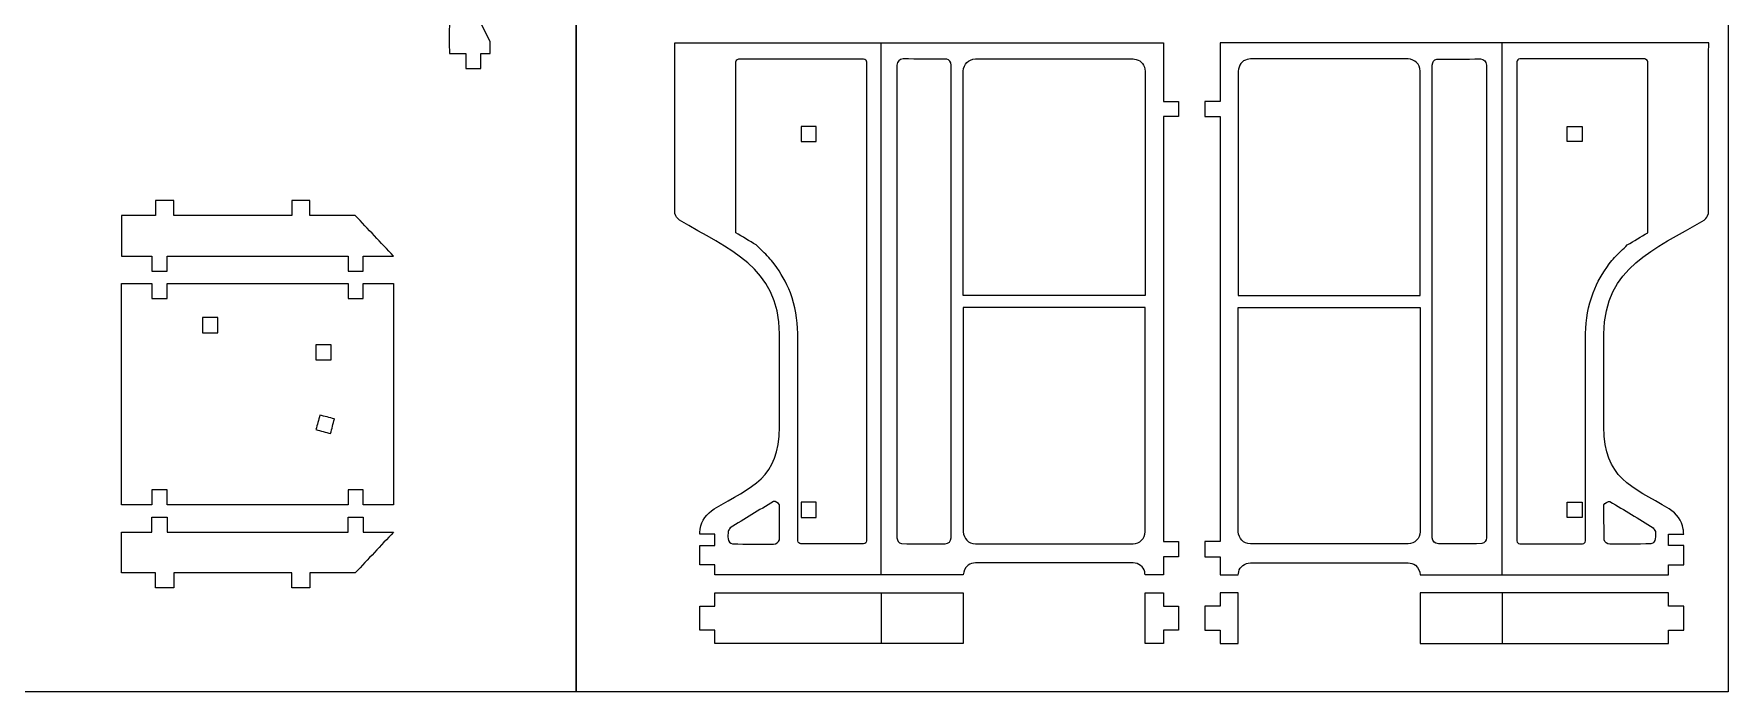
# Model space of a CAD drawing. Header units: centimetres. Extents: x -36.5 to 33.1, y -48.3 to 44.1.
# Drawn here: x -1.62 to 31.91, y -13.5 to -0.51 of the extents above; entities that cross this region are included whole.
import ezdxf

# ---------------------------------------------------------------- set-up
doc = ezdxf.new("R2010")
doc.units = ezdxf.units.CM
doc.header["$MEASUREMENT"] = 0
doc.layers.add('Camada 1', color=7, linetype='Continuous')

msp = doc.modelspace()

# ---------------------------------------------------------------- linework, layer by layer
at = {"layer": 'Camada 1', "color": 2, "lineweight": 20}
for points in [[(-13.6923, -13.5388), (-13.6923, -13.5388), (9.1077, -13.5388), (9.1077, -13.5388), (9.1077, -13.5388), (9.1077, -13.5388), (9.1077, 21.2612), (9.1077, 21.2612), (9.1077, 21.2612), (9.1077, 21.2612), (-13.6923, 21.2612), (-13.6923, 21.2612), (-13.6923, 21.2612), (-13.6923, 21.2612), (-13.6923, -13.5388), (-13.6923, -13.5388), (-13.6923, -13.5388), (-13.6923, -13.5388), (-13.6923, -13.5388), (-13.6923, -13.5388)], [(9.1077, -13.5388), (9.1077, -13.5388), (31.9077, -13.5388), (31.9077, -13.5388), (31.9077, -13.5388), (31.9077, -13.5388), (31.9077, 21.2612), (31.9077, 21.2612), (31.9077, 21.2612), (31.9077, 21.2612), (9.1077, 21.2612), (9.1077, 21.2612), (9.1077, 21.2612), (9.1077, 21.2612), (9.1077, -13.5388), (9.1077, -13.5388), (9.1077, -13.5388), (9.1077, -13.5388), (9.1077, -13.5388), (9.1077, -13.5388)]]:
    msp.add_open_spline(points, degree=3, knots=[0, 0, 0, 0, 0.16666667, 0.16666667, 0.16666667, 0.16666667, 0.33333333, 0.33333333, 0.33333333, 0.33333333, 0.5, 0.5, 0.5, 0.5, 0.66666667, 0.66666667, 0.66666667, 0.66666667, 1, 1, 1, 1], dxfattribs=at)
at = {"layer": 'Camada 1', "lineweight": 9}
for points, knots in [([(-5.06282, -1.67469), (-5.23554, -1.63613), (-5.38186, -1.60498), (-5.55124, -1.54316), (-5.55124, -1.54316), (-6.43412, -1.22092), (-7.12235, -0.47152), (-7.36622, 0.43642), (-7.36622, 0.43642), (-7.5872, 1.25914), (-7.42765, 2.16205), (-6.93926, 2.85986), (-6.93926, 2.85986), (-6.01826, 4.17578), (-4.19976, 4.49607), (-2.88595, 3.57656), (-2.88595, 3.57656), (-1.57004, 2.65558), (-1.24975, 0.83706), (-2.16925, -0.47674), (-2.16925, -0.47674), (-2.60647, -1.10145), (-3.29498, -1.54247), (-4.0461, -1.67532), (-4.0461, -1.67532), (-4.27433, -1.71569), (-4.57957, -1.72878), (-4.81039, -1.7083), (-4.81039, -1.7083), (-4.89454, -1.69709), (-4.97868, -1.6859), (-5.06282, -1.67469)], [0, 0, 0, 0, 0.11111111, 0.11111111, 0.11111111, 0.11111111, 0.22222222, 0.22222222, 0.22222222, 0.22222222, 0.33333333, 0.33333333, 0.33333333, 0.33333333, 0.44444444, 0.44444444, 0.44444444, 0.44444444, 0.55555556, 0.55555556, 0.55555556, 0.55555556, 0.66666667, 0.66666667, 0.66666667, 0.66666667, 0.77777778, 0.77777778, 0.77777778, 0.77777778, 1, 1, 1, 1]), ([(5.8906, 2.28794), (5.91893, 2.28163), (5.96182, 2.26364), (5.97416, 2.24096), (5.97416, 2.24096), (6.00901, 2.0927), (6.04386, 1.94443), (6.07871, 1.79617), (6.07871, 1.79617), (6.3803, 1.21893), (6.68191, 0.64171), (6.98351, 0.06447), (6.98351, 0.06447), (7.0163, 0.05937), (7.04653, 0.04348), (7.06625, 0.01579), (7.06625, 0.01579), (7.17859, -0.20934), (7.29094, -0.43449), (7.40328, -0.65962), (7.40328, -0.65962), (7.40328, -0.73961), (7.40328, -0.81962), (7.40328, -0.89961), (7.40328, -0.89961), (7.34328, -0.89961), (7.28329, -0.89961), (7.22329, -0.89961), (7.22329, -0.89961), (7.22329, -0.9996), (7.22329, -1.0996), (7.22329, -1.1996), (7.22329, -1.1996), (7.1233, -1.1996), (7.0233, -1.1996), (6.9233, -1.1996), (6.9233, -1.1996), (6.9233, -1.0996), (6.9233, -0.9996), (6.9233, -0.89961), (6.9233, -0.89961), (6.81512, -0.89961), (6.70694, -0.89961), (6.59876, -0.89961), (6.59876, -0.89961), (6.59876, -0.79473), (6.59152, -0.28784), (6.60446, -0.22511), (6.60446, -0.22511), (6.61777, -0.1606), (6.65556, -0.10922), (6.70613, -0.06876), (6.70613, -0.06876), (6.40752, 0.50823), (6.1089, 1.08523), (5.81029, 1.66222), (5.81029, 1.66222), (5.77244, 1.71537), (5.56062, 1.9037), (5.55072, 1.94575), (5.55072, 1.94575), (5.55438, 1.96132), (5.55804, 1.97689), (5.5617, 1.99246), (5.5617, 1.99246), (5.64013, 2.084), (5.71858, 2.17554), (5.79701, 2.26707), (5.79701, 2.26707), (5.8275, 2.28728), (5.85607, 2.29048), (5.8906, 2.28794)], [0, 0, 0, 0, 0.05263158, 0.05263158, 0.05263158, 0.05263158, 0.10526316, 0.10526316, 0.10526316, 0.10526316, 0.15789474, 0.15789474, 0.15789474, 0.15789474, 0.21052632, 0.21052632, 0.21052632, 0.21052632, 0.26315789, 0.26315789, 0.26315789, 0.26315789, 0.31578947, 0.31578947, 0.31578947, 0.31578947, 0.36842105, 0.36842105, 0.36842105, 0.36842105, 0.42105263, 0.42105263, 0.42105263, 0.42105263, 0.47368421, 0.47368421, 0.47368421, 0.47368421, 0.52631579, 0.52631579, 0.52631579, 0.52631579, 0.57894737, 0.57894737, 0.57894737, 0.57894737, 0.63157895, 0.63157895, 0.63157895, 0.63157895, 0.68421053, 0.68421053, 0.68421053, 0.68421053, 0.73684211, 0.73684211, 0.73684211, 0.73684211, 0.78947368, 0.78947368, 0.78947368, 0.78947368, 0.84210526, 0.84210526, 0.84210526, 0.84210526, 0.89473684, 0.89473684, 0.89473684, 0.89473684, 1, 1, 1, 1]), ([(11.15134, -4.19746), (12.13753, -4.78995), (13.11096, -5.1157), (13.13503, -6.44772), (13.13503, -6.44772), (13.13503, -7.06299), (13.13503, -7.67825), (13.13503, -8.29352), (13.13503, -8.29352), (13.1201, -9.31182), (12.6046, -9.46648), (11.83937, -9.91463), (11.83937, -9.91463), (11.69536, -10.00758), (11.58803, -10.1422), (11.56171, -10.31424), (11.56171, -10.31424), (11.55881, -10.34756), (11.55592, -10.38087), (11.55301, -10.41418), (11.55301, -10.41418), (11.65301, -10.41418), (11.753, -10.41418), (11.853, -10.41418), (11.853, -10.41418), (11.85301, -10.48887), (11.85302, -10.56354), (11.85304, -10.63823), (11.85304, -10.63823), (11.75304, -10.63823), (11.65304, -10.63823), (11.55305, -10.63823), (11.55305, -10.63823), (11.55305, -10.76556), (11.55305, -10.8929), (11.55305, -11.02023), (11.55305, -11.02023), (11.65304, -11.02023), (11.75303, -11.02023), (11.85302, -11.02023), (11.85302, -11.02023), (11.85302, -11.08755), (11.85302, -11.15487), (11.85302, -11.22219), (11.85302, -11.22219), (13.49214, -11.22219), (15.13126, -11.22218), (16.77037, -11.22218), (16.77037, -11.22218), (16.78052, -11.14503), (16.79267, -11.08671), (16.86426, -11.03178), (16.86426, -11.03178), (16.90843, -10.9979), (16.95515, -10.98581), (17.01036, -10.98219), (17.01036, -10.98219), (18.05032, -10.98219), (19.09026, -10.98219), (20.13022, -10.98219), (20.13022, -10.98219), (20.24268, -10.98957), (20.33749, -11.05481), (20.36203, -11.16006), (20.36203, -11.16006), (20.36476, -11.18076), (20.36748, -11.20148), (20.3702, -11.22218), (20.3702, -11.22218), (20.4902, -11.22218), (20.61019, -11.22218), (20.73019, -11.22218), (20.73019, -11.22218), (20.73019, -11.10219), (20.73019, -10.98219), (20.73019, -10.8622), (20.73019, -10.8622), (20.83019, -10.8622), (20.93018, -10.8622), (21.03018, -10.8622), (21.03018, -10.8622), (21.03018, -10.7622), (21.03017, -10.66221), (21.03017, -10.56221), (21.03017, -10.56221), (20.93017, -10.56221), (20.83019, -10.56221), (20.73019, -10.56221), (20.73019, -10.56221), (20.73019, -7.75744), (20.73019, -4.95267), (20.73019, -2.1479), (20.73019, -2.1479), (20.83019, -2.1479), (20.93018, -2.1479), (21.03018, -2.1479), (21.03018, -2.1479), (21.03018, -2.0479), (21.03018, -1.9479), (21.03018, -1.84791), (21.03018, -1.84791), (20.93018, -1.84791), (20.83019, -1.84791), (20.73019, -1.84791), (20.73019, -1.84791), (20.73019, -1.46115), (20.73019, -1.07438), (20.73019, -0.68762), (20.73019, -0.68762), (17.50675, -0.68762), (14.2833, -0.68762), (11.05986, -0.68762), (11.05986, -0.68762), (11.06087, -1.81439), (11.06188, -2.94117), (11.06288, -4.06794), (11.06288, -4.06794), (11.08974, -4.14244), (11.09635, -4.14051), (11.15134, -4.19746)], [0, 0, 0, 0, 0.03225806, 0.03225806, 0.03225806, 0.03225806, 0.06451613, 0.06451613, 0.06451613, 0.06451613, 0.09677419, 0.09677419, 0.09677419, 0.09677419, 0.12903226, 0.12903226, 0.12903226, 0.12903226, 0.16129032, 0.16129032, 0.16129032, 0.16129032, 0.19354839, 0.19354839, 0.19354839, 0.19354839, 0.22580645, 0.22580645, 0.22580645, 0.22580645, 0.25806452, 0.25806452, 0.25806452, 0.25806452, 0.29032258, 0.29032258, 0.29032258, 0.29032258, 0.32258065, 0.32258065, 0.32258065, 0.32258065, 0.35483871, 0.35483871, 0.35483871, 0.35483871, 0.38709677, 0.38709677, 0.38709677, 0.38709677, 0.41935484, 0.41935484, 0.41935484, 0.41935484, 0.4516129, 0.4516129, 0.4516129, 0.4516129, 0.48387097, 0.48387097, 0.48387097, 0.48387097, 0.51612903, 0.51612903, 0.51612903, 0.51612903, 0.5483871, 0.5483871, 0.5483871, 0.5483871, 0.58064516, 0.58064516, 0.58064516, 0.58064516, 0.61290323, 0.61290323, 0.61290323, 0.61290323, 0.64516129, 0.64516129, 0.64516129, 0.64516129, 0.67741935, 0.67741935, 0.67741935, 0.67741935, 0.70967742, 0.70967742, 0.70967742, 0.70967742, 0.74193548, 0.74193548, 0.74193548, 0.74193548, 0.77419355, 0.77419355, 0.77419355, 0.77419355, 0.80645161, 0.80645161, 0.80645161, 0.80645161, 0.83870968, 0.83870968, 0.83870968, 0.83870968, 0.87096774, 0.87096774, 0.87096774, 0.87096774, 0.90322581, 0.90322581, 0.90322581, 0.90322581, 0.93548387, 0.93548387, 0.93548387, 0.93548387, 1, 1, 1, 1]), ([(31.43141, -4.19746), (30.44521, -4.78995), (29.47179, -5.1157), (29.44771, -6.44772), (29.44771, -6.44772), (29.44771, -7.06299), (29.44771, -7.67825), (29.44771, -8.29352), (29.44771, -8.29352), (29.46264, -9.31182), (29.97815, -9.46648), (30.74338, -9.91463), (30.74338, -9.91463), (30.88739, -10.00758), (30.99472, -10.1422), (31.02103, -10.31424), (31.02103, -10.31424), (31.02394, -10.34756), (31.02683, -10.38087), (31.02973, -10.41418), (31.02973, -10.41418), (30.92974, -10.41418), (30.82974, -10.41418), (30.72975, -10.41418), (30.72975, -10.41418), (30.72973, -10.48887), (30.72972, -10.56354), (30.72971, -10.63823), (30.72971, -10.63823), (30.82971, -10.63823), (30.9297, -10.63823), (31.0297, -10.63823), (31.0297, -10.63823), (31.0297, -10.76556), (31.0297, -10.8929), (31.0297, -11.02023), (31.0297, -11.02023), (30.9297, -11.02023), (30.82972, -11.02023), (30.72972, -11.02023), (30.72972, -11.02023), (30.72972, -11.08755), (30.72972, -11.15487), (30.72972, -11.22219), (30.72972, -11.22219), (29.09061, -11.22219), (27.45149, -11.22218), (25.81237, -11.22218), (25.81237, -11.22218), (25.80222, -11.14503), (25.79008, -11.08671), (25.71849, -11.03178), (25.71849, -11.03178), (25.67431, -10.9979), (25.6276, -10.98581), (25.57239, -10.98219), (25.57239, -10.98219), (24.53243, -10.98219), (23.49249, -10.98219), (22.45253, -10.98219), (22.45253, -10.98219), (22.34006, -10.98957), (22.24525, -11.05481), (22.22071, -11.16006), (22.22071, -11.16006), (22.21799, -11.18076), (22.21526, -11.20148), (22.21254, -11.22218), (22.21254, -11.22218), (22.09254, -11.22218), (21.97255, -11.22218), (21.85255, -11.22218), (21.85255, -11.22218), (21.85255, -11.10219), (21.85255, -10.98219), (21.85255, -10.8622), (21.85255, -10.8622), (21.75256, -10.8622), (21.65256, -10.8622), (21.55256, -10.8622), (21.55256, -10.8622), (21.55256, -10.7622), (21.55258, -10.66221), (21.55258, -10.56221), (21.55258, -10.56221), (21.65257, -10.56221), (21.75256, -10.56221), (21.85255, -10.56221), (21.85255, -10.56221), (21.85255, -7.75744), (21.85255, -4.95267), (21.85255, -2.1479), (21.85255, -2.1479), (21.75256, -2.1479), (21.65256, -2.1479), (21.55256, -2.1479), (21.55256, -2.1479), (21.55256, -2.0479), (21.55256, -1.9479), (21.55256, -1.84791), (21.55256, -1.84791), (21.65256, -1.84791), (21.75256, -1.84791), (21.85255, -1.84791), (21.85255, -1.84791), (21.85255, -1.46115), (21.85255, -1.07438), (21.85255, -0.68762), (21.85255, -0.68762), (25.07599, -0.68762), (28.29945, -0.68762), (31.52289, -0.68762), (31.52289, -0.68762), (31.52188, -1.81439), (31.52087, -2.94117), (31.51986, -4.06794), (31.51986, -4.06794), (31.49301, -4.14244), (31.48639, -4.14051), (31.43141, -4.19746)], [0, 0, 0, 0, 0.03225806, 0.03225806, 0.03225806, 0.03225806, 0.06451613, 0.06451613, 0.06451613, 0.06451613, 0.09677419, 0.09677419, 0.09677419, 0.09677419, 0.12903226, 0.12903226, 0.12903226, 0.12903226, 0.16129032, 0.16129032, 0.16129032, 0.16129032, 0.19354839, 0.19354839, 0.19354839, 0.19354839, 0.22580645, 0.22580645, 0.22580645, 0.22580645, 0.25806452, 0.25806452, 0.25806452, 0.25806452, 0.29032258, 0.29032258, 0.29032258, 0.29032258, 0.32258065, 0.32258065, 0.32258065, 0.32258065, 0.35483871, 0.35483871, 0.35483871, 0.35483871, 0.38709677, 0.38709677, 0.38709677, 0.38709677, 0.41935484, 0.41935484, 0.41935484, 0.41935484, 0.4516129, 0.4516129, 0.4516129, 0.4516129, 0.48387097, 0.48387097, 0.48387097, 0.48387097, 0.51612903, 0.51612903, 0.51612903, 0.51612903, 0.5483871, 0.5483871, 0.5483871, 0.5483871, 0.58064516, 0.58064516, 0.58064516, 0.58064516, 0.61290323, 0.61290323, 0.61290323, 0.61290323, 0.64516129, 0.64516129, 0.64516129, 0.64516129, 0.67741935, 0.67741935, 0.67741935, 0.67741935, 0.70967742, 0.70967742, 0.70967742, 0.70967742, 0.74193548, 0.74193548, 0.74193548, 0.74193548, 0.77419355, 0.77419355, 0.77419355, 0.77419355, 0.80645161, 0.80645161, 0.80645161, 0.80645161, 0.83870968, 0.83870968, 0.83870968, 0.83870968, 0.87096774, 0.87096774, 0.87096774, 0.87096774, 0.90322581, 0.90322581, 0.90322581, 0.90322581, 0.93548387, 0.93548387, 0.93548387, 0.93548387, 1, 1, 1, 1]), ([(20.13023, -1.00793), (19.09027, -1.00793), (18.05032, -1.00793), (17.01036, -1.00793), (17.01036, -1.00793), (16.8678, -1.01728), (16.77972, -1.10536), (16.77037, -1.24792), (16.77037, -1.24792), (16.77037, -2.72786), (16.77037, -4.20779), (16.77037, -5.68773), (16.77037, -5.68773), (17.97031, -5.68773), (19.17026, -5.68774), (20.3702, -5.68774), (20.3702, -5.68774), (20.3702, -4.2078), (20.37022, -2.72786), (20.37022, -1.24792), (20.37022, -1.24792), (20.36284, -1.13547), (20.29759, -1.04067), (20.19234, -1.01612), (20.19234, -1.01612), (20.17164, -1.01339), (20.15093, -1.01066), (20.13023, -1.00793)], [0, 0, 0, 0, 0.125, 0.125, 0.125, 0.125, 0.25, 0.25, 0.25, 0.25, 0.375, 0.375, 0.375, 0.375, 0.5, 0.5, 0.5, 0.5, 0.625, 0.625, 0.625, 0.625, 0.75, 0.75, 0.75, 0.75, 1, 1, 1, 1]), ([(22.45252, -1.00793), (23.49247, -1.00793), (24.53243, -1.00793), (25.57239, -1.00793), (25.57239, -1.00793), (25.71495, -1.01728), (25.80303, -1.10536), (25.81237, -1.24792), (25.81237, -1.24792), (25.81237, -2.72786), (25.81237, -4.20779), (25.81237, -5.68773), (25.81237, -5.68773), (24.61243, -5.68773), (23.41248, -5.68774), (22.21254, -5.68774), (22.21254, -5.68774), (22.21254, -4.2078), (22.21253, -2.72786), (22.21253, -1.24792), (22.21253, -1.24792), (22.21991, -1.13547), (22.28515, -1.04067), (22.3904, -1.01612), (22.3904, -1.01612), (22.4111, -1.01339), (22.43182, -1.01066), (22.45252, -1.00793)], [0, 0, 0, 0, 0.125, 0.125, 0.125, 0.125, 0.25, 0.25, 0.25, 0.25, 0.375, 0.375, 0.375, 0.375, 0.5, 0.5, 0.5, 0.5, 0.625, 0.625, 0.625, 0.625, 0.75, 0.75, 0.75, 0.75, 1, 1, 1, 1]), ([(13.56126, -2.64399), (13.56126, -2.54399), (13.56126, -2.444), (13.56126, -2.344), (13.56126, -2.344), (13.66126, -2.344), (13.76125, -2.344), (13.86125, -2.344), (13.86125, -2.344), (13.86125, -2.444), (13.86125, -2.54399), (13.86125, -2.64399), (13.86125, -2.64399), (13.76125, -2.64399), (13.66126, -2.64399), (13.56126, -2.64399)], [0, 0, 0, 0, 0.2, 0.2, 0.2, 0.2, 0.4, 0.4, 0.4, 0.4, 0.6, 0.6, 0.6, 0.6, 1, 1, 1, 1]), ([(29.02149, -2.64399), (29.02149, -2.54399), (29.02149, -2.444), (29.02149, -2.344), (29.02149, -2.344), (28.92149, -2.344), (28.82149, -2.344), (28.7215, -2.344), (28.7215, -2.344), (28.7215, -2.444), (28.7215, -2.54399), (28.7215, -2.64399), (28.7215, -2.64399), (28.82149, -2.64399), (28.92149, -2.64399), (29.02149, -2.64399)], [0, 0, 0, 0, 0.2, 0.2, 0.2, 0.2, 0.4, 0.4, 0.4, 0.4, 0.6, 0.6, 0.6, 0.6, 1, 1, 1, 1]), ([(3.83868, -3.80763), (3.83868, -3.90762), (3.83868, -4.00761), (3.83868, -4.1076), (3.83868, -4.1076), (4.13824, -4.1076), (4.4378, -4.1076), (4.73736, -4.1076), (4.73736, -4.1076), (4.98949, -4.37543), (5.24162, -4.64325), (5.49376, -4.91108), (5.49376, -4.91108), (5.29375, -4.91108), (5.09376, -4.91108), (4.89376, -4.91108), (4.89376, -4.91108), (4.89376, -5.01107), (4.89376, -5.11107), (4.89376, -5.21106), (4.89376, -5.21106), (4.79376, -5.21106), (4.69376, -5.21106), (4.59377, -5.21106), (4.59377, -5.21106), (4.59377, -5.11107), (4.59377, -5.01107), (4.59377, -4.91108), (4.59377, -4.91108), (3.39979, -4.91108), (2.20582, -4.91108), (1.01184, -4.91108), (1.01184, -4.91108), (1.01184, -5.01107), (1.01184, -5.11107), (1.01184, -5.21106), (1.01184, -5.21106), (0.91184, -5.21106), (0.81185, -5.21106), (0.71185, -5.21106), (0.71185, -5.21106), (0.71185, -5.11107), (0.71185, -5.01107), (0.71185, -4.91108), (0.71185, -4.91108), (0.51186, -4.91108), (0.31187, -4.91108), (0.11188, -4.91108), (0.11188, -4.91108), (0.11188, -4.64325), (0.11188, -4.37543), (0.11188, -4.1076), (0.11188, -4.1076), (0.33568, -4.1076), (0.55949, -4.1076), (0.78329, -4.1076), (0.78329, -4.1076), (0.78329, -4.00761), (0.78329, -3.90762), (0.78329, -3.80763), (0.78329, -3.80763), (0.90328, -3.80763), (1.02328, -3.80763), (1.14326, -3.80763), (1.14326, -3.80763), (1.14326, -3.90762), (1.14326, -4.00761), (1.14326, -4.1076), (1.14326, -4.1076), (1.92174, -4.1076), (2.70023, -4.1076), (3.4787, -4.1076), (3.4787, -4.1076), (3.4787, -4.00761), (3.4787, -3.90762), (3.4787, -3.80763), (3.4787, -3.80763), (3.59869, -3.80763), (3.71869, -3.80763), (3.83868, -3.80763)], [0, 0, 0, 0, 0.04761905, 0.04761905, 0.04761905, 0.04761905, 0.0952381, 0.0952381, 0.0952381, 0.0952381, 0.14285714, 0.14285714, 0.14285714, 0.14285714, 0.19047619, 0.19047619, 0.19047619, 0.19047619, 0.23809524, 0.23809524, 0.23809524, 0.23809524, 0.28571429, 0.28571429, 0.28571429, 0.28571429, 0.33333333, 0.33333333, 0.33333333, 0.33333333, 0.38095238, 0.38095238, 0.38095238, 0.38095238, 0.42857143, 0.42857143, 0.42857143, 0.42857143, 0.47619048, 0.47619048, 0.47619048, 0.47619048, 0.52380952, 0.52380952, 0.52380952, 0.52380952, 0.57142857, 0.57142857, 0.57142857, 0.57142857, 0.61904762, 0.61904762, 0.61904762, 0.61904762, 0.66666667, 0.66666667, 0.66666667, 0.66666667, 0.71428571, 0.71428571, 0.71428571, 0.71428571, 0.76190476, 0.76190476, 0.76190476, 0.76190476, 0.80952381, 0.80952381, 0.80952381, 0.80952381, 0.85714286, 0.85714286, 0.85714286, 0.85714286, 0.9047619, 0.9047619, 0.9047619, 0.9047619, 1, 1, 1, 1]), ([(4.89379, -9.53608), (4.89379, -9.63608), (4.89379, -9.73606), (4.89379, -9.83606), (4.89379, -9.83606), (5.09378, -9.83606), (5.29376, -9.83606), (5.49376, -9.83606), (5.49376, -9.83606), (5.49376, -8.3744), (5.49376, -6.91274), (5.49376, -5.45108), (5.49376, -5.45108), (5.29376, -5.45108), (5.09378, -5.45108), (4.89379, -5.45108), (4.89379, -5.45108), (4.89379, -5.55107), (4.89379, -5.65107), (4.89379, -5.75106), (4.89379, -5.75106), (4.7938, -5.75106), (4.6938, -5.75106), (4.5938, -5.75106), (4.5938, -5.75106), (4.5938, -5.65107), (4.5938, -5.55107), (4.5938, -5.45108), (4.5938, -5.45108), (3.39983, -5.45108), (2.20585, -5.45108), (1.01188, -5.45108), (1.01188, -5.45108), (1.01188, -5.55107), (1.01188, -5.65107), (1.01188, -5.75106), (1.01188, -5.75106), (0.91188, -5.75106), (0.81188, -5.75106), (0.71189, -5.75106), (0.71189, -5.75106), (0.71189, -5.65107), (0.71189, -5.55107), (0.71189, -5.45108), (0.71189, -5.45108), (0.5119, -5.45108), (0.3119, -5.45108), (0.11191, -5.45108), (0.11191, -5.45108), (0.11191, -6.91274), (0.11191, -8.3744), (0.11191, -9.83606), (0.11191, -9.83606), (0.3119, -9.83606), (0.5119, -9.83606), (0.71189, -9.83606), (0.71189, -9.83606), (0.71189, -9.73606), (0.71189, -9.63608), (0.71189, -9.53608), (0.71189, -9.53608), (0.81188, -9.53608), (0.91187, -9.53608), (1.01186, -9.53608), (1.01186, -9.53608), (1.01186, -9.63608), (1.01186, -9.73606), (1.01186, -9.83606), (1.01186, -9.83606), (2.20584, -9.83606), (3.39983, -9.83606), (4.5938, -9.83606), (4.5938, -9.83606), (4.5938, -9.73606), (4.5938, -9.63608), (4.5938, -9.53608), (4.5938, -9.53608), (4.6938, -9.53608), (4.7938, -9.53608), (4.89379, -9.53608)], [0, 0, 0, 0, 0.04761905, 0.04761905, 0.04761905, 0.04761905, 0.0952381, 0.0952381, 0.0952381, 0.0952381, 0.14285714, 0.14285714, 0.14285714, 0.14285714, 0.19047619, 0.19047619, 0.19047619, 0.19047619, 0.23809524, 0.23809524, 0.23809524, 0.23809524, 0.28571429, 0.28571429, 0.28571429, 0.28571429, 0.33333333, 0.33333333, 0.33333333, 0.33333333, 0.38095238, 0.38095238, 0.38095238, 0.38095238, 0.42857143, 0.42857143, 0.42857143, 0.42857143, 0.47619048, 0.47619048, 0.47619048, 0.47619048, 0.52380952, 0.52380952, 0.52380952, 0.52380952, 0.57142857, 0.57142857, 0.57142857, 0.57142857, 0.61904762, 0.61904762, 0.61904762, 0.61904762, 0.66666667, 0.66666667, 0.66666667, 0.66666667, 0.71428571, 0.71428571, 0.71428571, 0.71428571, 0.76190476, 0.76190476, 0.76190476, 0.76190476, 0.80952381, 0.80952381, 0.80952381, 0.80952381, 0.85714286, 0.85714286, 0.85714286, 0.85714286, 0.9047619, 0.9047619, 0.9047619, 0.9047619, 1, 1, 1, 1]), ([(16.77037, -5.92772), (17.97031, -5.92772), (19.17026, -5.92773), (20.3702, -5.92773), (20.3702, -5.92773), (20.3702, -7.40765), (20.3702, -8.88758), (20.3702, -10.3675), (20.3702, -10.3675), (20.36087, -10.51007), (20.27279, -10.59815), (20.13022, -10.6075), (20.13022, -10.6075), (19.09026, -10.6075), (18.05032, -10.6075), (17.01036, -10.6075), (17.01036, -10.6075), (16.86779, -10.59815), (16.77971, -10.51008), (16.77037, -10.3675), (16.77037, -10.3675), (16.77037, -8.88758), (16.77037, -7.40764), (16.77037, -5.92772)], [0, 0, 0, 0, 0.14285714, 0.14285714, 0.14285714, 0.14285714, 0.28571429, 0.28571429, 0.28571429, 0.28571429, 0.42857143, 0.42857143, 0.42857143, 0.42857143, 0.57142857, 0.57142857, 0.57142857, 0.57142857, 0.71428571, 0.71428571, 0.71428571, 0.71428571, 1, 1, 1, 1]), ([(25.81237, -5.92772), (24.61243, -5.92772), (23.41248, -5.92773), (22.21254, -5.92773), (22.21254, -5.92773), (22.21254, -7.40765), (22.21254, -8.88758), (22.21254, -10.3675), (22.21254, -10.3675), (22.22188, -10.51007), (22.30996, -10.59815), (22.45253, -10.6075), (22.45253, -10.6075), (23.49249, -10.6075), (24.53243, -10.6075), (25.57239, -10.6075), (25.57239, -10.6075), (25.71496, -10.59815), (25.80304, -10.51008), (25.81237, -10.3675), (25.81237, -10.3675), (25.81237, -8.88758), (25.81237, -7.40764), (25.81237, -5.92772)], [0, 0, 0, 0, 0.14285714, 0.14285714, 0.14285714, 0.14285714, 0.28571429, 0.28571429, 0.28571429, 0.28571429, 0.42857143, 0.42857143, 0.42857143, 0.42857143, 0.57142857, 0.57142857, 0.57142857, 0.57142857, 0.71428571, 0.71428571, 0.71428571, 0.71428571, 1, 1, 1, 1]), ([(2.01362, -6.12668), (2.01362, -6.22667), (2.01362, -6.32667), (2.01362, -6.42666), (2.01362, -6.42666), (1.91363, -6.42666), (1.81363, -6.42666), (1.71364, -6.42666), (1.71364, -6.42666), (1.71364, -6.32667), (1.71364, -6.22667), (1.71364, -6.12668), (1.71364, -6.12668), (1.81363, -6.12668), (1.91363, -6.12668), (2.01362, -6.12668)], [0, 0, 0, 0, 0.2, 0.2, 0.2, 0.2, 0.4, 0.4, 0.4, 0.4, 0.6, 0.6, 0.6, 0.6, 1, 1, 1, 1]), ([(3.95696, -6.66665), (4.05696, -6.66665), (4.15694, -6.66665), (4.25694, -6.66665), (4.25694, -6.66665), (4.25694, -6.76665), (4.25694, -6.86664), (4.25694, -6.96664), (4.25694, -6.96664), (4.15694, -6.96664), (4.05696, -6.96664), (3.95696, -6.96664), (3.95696, -6.96664), (3.95696, -6.86664), (3.95696, -6.76665), (3.95696, -6.66665)], [0, 0, 0, 0, 0.2, 0.2, 0.2, 0.2, 0.4, 0.4, 0.4, 0.4, 0.6, 0.6, 0.6, 0.6, 1, 1, 1, 1]), ([(3.95696, -8.34658), (3.98285, -8.24999), (4.00872, -8.1534), (4.0346, -8.05682), (4.0346, -8.05682), (4.13119, -8.0827), (4.22778, -8.10857), (4.32437, -8.13446), (4.32437, -8.13446), (4.29848, -8.23104), (4.27261, -8.32763), (4.24673, -8.42422), (4.24673, -8.42422), (4.15014, -8.39834), (4.05355, -8.37246), (3.95696, -8.34658)], [0, 0, 0, 0, 0.2, 0.2, 0.2, 0.2, 0.4, 0.4, 0.4, 0.4, 0.6, 0.6, 0.6, 0.6, 1, 1, 1, 1]), ([(13.86124, -9.78376), (13.86124, -9.88376), (13.86124, -9.98375), (13.86124, -10.08375), (13.86124, -10.08375), (13.76124, -10.08375), (13.66124, -10.08375), (13.56125, -10.08375), (13.56125, -10.08375), (13.56125, -9.98375), (13.56125, -9.88376), (13.56125, -9.78376), (13.56125, -9.78376), (13.66124, -9.78376), (13.76124, -9.78376), (13.86124, -9.78376)], [0, 0, 0, 0, 0.2, 0.2, 0.2, 0.2, 0.4, 0.4, 0.4, 0.4, 0.6, 0.6, 0.6, 0.6, 1, 1, 1, 1]), ([(28.72151, -9.78376), (28.72151, -9.88376), (28.72151, -9.98375), (28.72151, -10.08375), (28.72151, -10.08375), (28.82151, -10.08375), (28.9215, -10.08375), (29.0215, -10.08375), (29.0215, -10.08375), (29.0215, -9.98375), (29.0215, -9.88376), (29.0215, -9.78376), (29.0215, -9.78376), (28.9215, -9.78376), (28.82151, -9.78376), (28.72151, -9.78376)], [0, 0, 0, 0, 0.2, 0.2, 0.2, 0.2, 0.4, 0.4, 0.4, 0.4, 0.6, 0.6, 0.6, 0.6, 1, 1, 1, 1]), ([(3.83868, -11.47949), (3.83868, -11.3795), (3.83868, -11.27951), (3.83868, -11.17952), (3.83868, -11.17952), (4.13824, -11.17952), (4.4378, -11.17952), (4.73736, -11.17952), (4.73736, -11.17952), (4.98949, -10.91169), (5.24162, -10.64387), (5.49376, -10.37604), (5.49376, -10.37604), (5.29375, -10.37604), (5.09376, -10.37604), (4.89376, -10.37604), (4.89376, -10.37604), (4.89376, -10.27605), (4.89376, -10.17605), (4.89376, -10.07606), (4.89376, -10.07606), (4.79376, -10.07606), (4.69376, -10.07606), (4.59377, -10.07606), (4.59377, -10.07606), (4.59377, -10.17605), (4.59377, -10.27605), (4.59377, -10.37604), (4.59377, -10.37604), (3.39979, -10.37604), (2.20582, -10.37604), (1.01184, -10.37604), (1.01184, -10.37604), (1.01184, -10.27605), (1.01184, -10.17605), (1.01184, -10.07606), (1.01184, -10.07606), (0.91184, -10.07606), (0.81185, -10.07606), (0.71185, -10.07606), (0.71185, -10.07606), (0.71185, -10.17605), (0.71185, -10.27605), (0.71185, -10.37604), (0.71185, -10.37604), (0.51186, -10.37604), (0.31187, -10.37604), (0.11188, -10.37604), (0.11188, -10.37604), (0.11188, -10.64387), (0.11188, -10.91169), (0.11188, -11.17952), (0.11188, -11.17952), (0.33568, -11.17952), (0.55949, -11.17952), (0.78329, -11.17952), (0.78329, -11.17952), (0.78329, -11.27951), (0.78329, -11.3795), (0.78329, -11.47949), (0.78329, -11.47949), (0.90328, -11.47949), (1.02328, -11.47949), (1.14326, -11.47949), (1.14326, -11.47949), (1.14326, -11.3795), (1.14326, -11.27951), (1.14326, -11.17952), (1.14326, -11.17952), (1.92174, -11.17952), (2.70023, -11.17952), (3.4787, -11.17952), (3.4787, -11.17952), (3.4787, -11.27951), (3.4787, -11.3795), (3.4787, -11.47949), (3.4787, -11.47949), (3.59869, -11.47949), (3.71869, -11.47949), (3.83868, -11.47949)], [0, 0, 0, 0, 0.04761905, 0.04761905, 0.04761905, 0.04761905, 0.0952381, 0.0952381, 0.0952381, 0.0952381, 0.14285714, 0.14285714, 0.14285714, 0.14285714, 0.19047619, 0.19047619, 0.19047619, 0.19047619, 0.23809524, 0.23809524, 0.23809524, 0.23809524, 0.28571429, 0.28571429, 0.28571429, 0.28571429, 0.33333333, 0.33333333, 0.33333333, 0.33333333, 0.38095238, 0.38095238, 0.38095238, 0.38095238, 0.42857143, 0.42857143, 0.42857143, 0.42857143, 0.47619048, 0.47619048, 0.47619048, 0.47619048, 0.52380952, 0.52380952, 0.52380952, 0.52380952, 0.57142857, 0.57142857, 0.57142857, 0.57142857, 0.61904762, 0.61904762, 0.61904762, 0.61904762, 0.66666667, 0.66666667, 0.66666667, 0.66666667, 0.71428571, 0.71428571, 0.71428571, 0.71428571, 0.76190476, 0.76190476, 0.76190476, 0.76190476, 0.80952381, 0.80952381, 0.80952381, 0.80952381, 0.85714286, 0.85714286, 0.85714286, 0.85714286, 0.9047619, 0.9047619, 0.9047619, 0.9047619, 1, 1, 1, 1]), ([(11.85305, -11.8393), (11.75305, -11.8393), (11.65306, -11.8393), (11.55306, -11.8393), (11.55306, -11.8393), (11.55306, -11.9993), (11.55306, -12.15928), (11.55306, -12.31928), (11.55306, -12.31928), (11.65306, -12.31928), (11.75305, -12.31928), (11.85305, -12.31928), (11.85305, -12.31928), (11.85305, -12.4057), (11.85305, -12.49212), (11.85305, -12.57855), (11.85305, -12.57855), (13.49215, -12.57855), (15.13127, -12.57855), (16.77037, -12.57855), (16.77037, -12.57855), (16.77037, -12.2457), (16.77037, -11.91287), (16.77037, -11.58003), (16.77037, -11.58003), (15.13127, -11.58003), (13.49215, -11.58003), (11.85305, -11.58003), (11.85305, -11.58003), (11.85305, -11.66645), (11.85305, -11.75288), (11.85305, -11.8393)], [0, 0, 0, 0, 0.11111111, 0.11111111, 0.11111111, 0.11111111, 0.22222222, 0.22222222, 0.22222222, 0.22222222, 0.33333333, 0.33333333, 0.33333333, 0.33333333, 0.44444444, 0.44444444, 0.44444444, 0.44444444, 0.55555556, 0.55555556, 0.55555556, 0.55555556, 0.66666667, 0.66666667, 0.66666667, 0.66666667, 0.77777778, 0.77777778, 0.77777778, 0.77777778, 1, 1, 1, 1]), ([(21.03018, -11.8393), (20.93018, -11.8393), (20.83019, -11.8393), (20.73019, -11.8393), (20.73019, -11.8393), (20.73019, -11.75288), (20.73019, -11.66645), (20.73019, -11.58003), (20.73019, -11.58003), (20.61019, -11.58003), (20.4902, -11.58003), (20.3702, -11.58003), (20.3702, -11.58003), (20.3702, -11.91287), (20.3702, -12.2457), (20.3702, -12.57855), (20.3702, -12.57855), (20.4902, -12.57855), (20.61019, -12.57855), (20.73019, -12.57855), (20.73019, -12.57855), (20.73019, -12.49212), (20.73019, -12.4057), (20.73019, -12.31928), (20.73019, -12.31928), (20.83019, -12.31928), (20.93018, -12.31928), (21.03018, -12.31928), (21.03018, -12.31928), (21.03018, -12.15928), (21.03018, -11.9993), (21.03018, -11.8393)], [0, 0, 0, 0, 0.11111111, 0.11111111, 0.11111111, 0.11111111, 0.22222222, 0.22222222, 0.22222222, 0.22222222, 0.33333333, 0.33333333, 0.33333333, 0.33333333, 0.44444444, 0.44444444, 0.44444444, 0.44444444, 0.55555556, 0.55555556, 0.55555556, 0.55555556, 0.66666667, 0.66666667, 0.66666667, 0.66666667, 0.77777778, 0.77777778, 0.77777778, 0.77777778, 1, 1, 1, 1]), ([(21.55256, -11.8393), (21.65256, -11.8393), (21.75256, -11.8393), (21.85255, -11.8393), (21.85255, -11.8393), (21.85255, -11.75288), (21.85255, -11.66645), (21.85255, -11.58003), (21.85255, -11.58003), (21.97255, -11.58003), (22.09254, -11.58003), (22.21254, -11.58003), (22.21254, -11.58003), (22.21254, -11.91287), (22.21254, -12.2457), (22.21254, -12.57855), (22.21254, -12.57855), (22.09254, -12.57855), (21.97255, -12.57855), (21.85255, -12.57855), (21.85255, -12.57855), (21.85255, -12.49212), (21.85255, -12.4057), (21.85255, -12.31928), (21.85255, -12.31928), (21.75256, -12.31928), (21.65256, -12.31928), (21.55256, -12.31928), (21.55256, -12.31928), (21.55256, -12.15928), (21.55256, -11.9993), (21.55256, -11.8393)], [0, 0, 0, 0, 0.11111111, 0.11111111, 0.11111111, 0.11111111, 0.22222222, 0.22222222, 0.22222222, 0.22222222, 0.33333333, 0.33333333, 0.33333333, 0.33333333, 0.44444444, 0.44444444, 0.44444444, 0.44444444, 0.55555556, 0.55555556, 0.55555556, 0.55555556, 0.66666667, 0.66666667, 0.66666667, 0.66666667, 0.77777778, 0.77777778, 0.77777778, 0.77777778, 1, 1, 1, 1]), ([(30.7297, -11.8393), (30.82969, -11.8393), (30.92969, -11.8393), (31.02969, -11.8393), (31.02969, -11.8393), (31.02969, -11.9993), (31.02969, -12.15928), (31.02969, -12.31928), (31.02969, -12.31928), (30.92969, -12.31928), (30.82969, -12.31928), (30.7297, -12.31928), (30.7297, -12.31928), (30.7297, -12.4057), (30.7297, -12.49212), (30.7297, -12.57855), (30.7297, -12.57855), (29.09059, -12.57855), (27.45148, -12.57855), (25.81237, -12.57855), (25.81237, -12.57855), (25.81237, -12.2457), (25.81237, -11.91287), (25.81237, -11.58003), (25.81237, -11.58003), (27.45148, -11.58003), (29.09059, -11.58003), (30.7297, -11.58003), (30.7297, -11.58003), (30.7297, -11.66645), (30.7297, -11.75288), (30.7297, -11.8393)], [0, 0, 0, 0, 0.11111111, 0.11111111, 0.11111111, 0.11111111, 0.22222222, 0.22222222, 0.22222222, 0.22222222, 0.33333333, 0.33333333, 0.33333333, 0.33333333, 0.44444444, 0.44444444, 0.44444444, 0.44444444, 0.55555556, 0.55555556, 0.55555556, 0.55555556, 0.66666667, 0.66666667, 0.66666667, 0.66666667, 0.77777778, 0.77777778, 0.77777778, 0.77777778, 1, 1, 1, 1])]:
    msp.add_open_spline(points, degree=3, knots=knots, dxfattribs=at)
at = {"layer": 'Camada 1', "color": 140, "lineweight": 9}
for points in [[(15.14545, -11.22218), (15.14545, -7.71065), (15.14546, -4.19914), (15.14546, -0.68762)], [(27.43729, -11.22218), (27.43729, -7.71065), (27.43728, -4.19914), (27.43728, -0.68762)], [(15.14546, -11.58003), (15.14546, -11.91287), (15.14546, -12.2457), (15.14546, -12.57855)], [(27.43728, -11.58003), (27.43728, -11.91287), (27.43728, -12.2457), (27.43728, -12.57855)]]:
    msp.add_open_spline(points, degree=3, dxfattribs=at)
for points, knots in [([(13.02798, -5.064), (13.16615, -5.25953), (13.26122, -5.41191), (13.34746, -5.63973), (13.34746, -5.63973), (13.44622, -5.90067), (13.48999, -6.16322), (13.49503, -6.44122), (13.49503, -6.44122), (13.49502, -7.80998), (13.495, -9.17874), (13.49498, -10.5475), (13.49498, -10.5475), (13.50204, -10.583), (13.51976, -10.60287), (13.55498, -10.6075), (13.55498, -10.6075), (13.96914, -10.6075), (14.38331, -10.60749), (14.79746, -10.60749), (14.79746, -10.60749), (14.83296, -10.60043), (14.85283, -10.58272), (14.85746, -10.5475), (14.85746, -10.5475), (14.85746, -7.38765), (14.85748, -4.22778), (14.85748, -1.06793), (14.85748, -1.06793), (14.85041, -1.03244), (14.8327, -1.01258), (14.79748, -1.00794), (14.79748, -1.00794), (13.97378, -1.00794), (13.15008, -1.00796), (12.32639, -1.00796), (12.32639, -1.00796), (12.29089, -1.01501), (12.27102, -1.03274), (12.26639, -1.06796), (12.26639, -1.06796), (12.26639, -2.19444), (12.26639, -3.32093), (12.26639, -4.44742), (12.26639, -4.44742), (12.40111, -4.52836), (12.53584, -4.6093), (12.67056, -4.69024), (12.67056, -4.69024), (12.75476, -4.77228), (12.83898, -4.85433), (12.92318, -4.93637), (12.92318, -4.93637), (12.95812, -4.97891), (12.99305, -5.02146), (13.02798, -5.064)], [0, 0, 0, 0, 0.06666667, 0.06666667, 0.06666667, 0.06666667, 0.13333333, 0.13333333, 0.13333333, 0.13333333, 0.2, 0.2, 0.2, 0.2, 0.26666667, 0.26666667, 0.26666667, 0.26666667, 0.33333333, 0.33333333, 0.33333333, 0.33333333, 0.4, 0.4, 0.4, 0.4, 0.46666667, 0.46666667, 0.46666667, 0.46666667, 0.53333333, 0.53333333, 0.53333333, 0.53333333, 0.6, 0.6, 0.6, 0.6, 0.66666667, 0.66666667, 0.66666667, 0.66666667, 0.73333333, 0.73333333, 0.73333333, 0.73333333, 0.8, 0.8, 0.8, 0.8, 0.86666667, 0.86666667, 0.86666667, 0.86666667, 1, 1, 1, 1]), ([(15.54637, -10.60341), (15.48994, -10.58423), (15.46136, -10.54743), (15.45743, -10.4875), (15.45743, -10.4875), (15.45743, -7.36764), (15.45744, -4.24779), (15.45744, -1.12793), (15.45744, -1.12793), (15.46212, -1.05663), (15.50614, -1.01261), (15.57744, -1.00793), (15.57744, -1.00793), (15.86544, -1.0093), (16.15345, -1.01066), (16.44145, -1.01202), (16.44145, -1.01202), (16.49414, -1.02432), (16.52671, -1.07171), (16.53038, -1.12793), (16.53038, -1.12793), (16.53038, -4.24779), (16.53037, -7.36764), (16.53037, -10.4875), (16.53037, -10.4875), (16.5257, -10.5588), (16.48169, -10.60282), (16.41038, -10.60749), (16.41038, -10.60749), (16.12238, -10.60613), (15.83437, -10.60476), (15.54637, -10.60341)], [0, 0, 0, 0, 0.11111111, 0.11111111, 0.11111111, 0.11111111, 0.22222222, 0.22222222, 0.22222222, 0.22222222, 0.33333333, 0.33333333, 0.33333333, 0.33333333, 0.44444444, 0.44444444, 0.44444444, 0.44444444, 0.55555556, 0.55555556, 0.55555556, 0.55555556, 0.66666667, 0.66666667, 0.66666667, 0.66666667, 0.77777778, 0.77777778, 0.77777778, 0.77777778, 1, 1, 1, 1]), ([(27.03637, -10.60341), (27.09281, -10.58423), (27.12138, -10.54743), (27.12532, -10.4875), (27.12532, -10.4875), (27.12532, -7.36764), (27.12531, -4.24779), (27.12531, -1.12793), (27.12531, -1.12793), (27.12063, -1.05663), (27.07661, -1.01261), (27.00531, -1.00793), (27.00531, -1.00793), (26.71731, -1.0093), (26.42929, -1.01066), (26.14129, -1.01202), (26.14129, -1.01202), (26.0886, -1.02432), (26.05603, -1.07171), (26.05236, -1.12793), (26.05236, -1.12793), (26.05236, -4.24779), (26.05237, -7.36764), (26.05237, -10.4875), (26.05237, -10.4875), (26.05704, -10.5588), (26.10106, -10.60282), (26.17236, -10.60749), (26.17236, -10.60749), (26.46036, -10.60613), (26.74837, -10.60476), (27.03637, -10.60341)], [0, 0, 0, 0, 0.11111111, 0.11111111, 0.11111111, 0.11111111, 0.22222222, 0.22222222, 0.22222222, 0.22222222, 0.33333333, 0.33333333, 0.33333333, 0.33333333, 0.44444444, 0.44444444, 0.44444444, 0.44444444, 0.55555556, 0.55555556, 0.55555556, 0.55555556, 0.66666667, 0.66666667, 0.66666667, 0.66666667, 0.77777778, 0.77777778, 0.77777778, 0.77777778, 1, 1, 1, 1]), ([(29.55477, -5.064), (29.4166, -5.25953), (29.32152, -5.41191), (29.23529, -5.63973), (29.23529, -5.63973), (29.13653, -5.90067), (29.09275, -6.16322), (29.08771, -6.44122), (29.08771, -6.44122), (29.08773, -7.80998), (29.08775, -9.17874), (29.08776, -10.5475), (29.08776, -10.5475), (29.08071, -10.583), (29.06298, -10.60287), (29.02776, -10.6075), (29.02776, -10.6075), (28.61361, -10.6075), (28.19944, -10.60749), (27.78528, -10.60749), (27.78528, -10.60749), (27.74979, -10.60043), (27.72991, -10.58272), (27.72528, -10.5475), (27.72528, -10.5475), (27.72528, -7.38765), (27.72527, -4.22778), (27.72527, -1.06793), (27.72527, -1.06793), (27.73234, -1.03244), (27.75005, -1.01258), (27.78527, -1.00794), (27.78527, -1.00794), (28.60896, -1.00794), (29.43267, -1.00796), (30.25636, -1.00796), (30.25636, -1.00796), (30.29185, -1.01501), (30.31173, -1.03274), (30.31636, -1.06796), (30.31636, -1.06796), (30.31636, -2.19444), (30.31636, -3.32093), (30.31636, -4.44742), (30.31636, -4.44742), (30.18163, -4.52836), (30.04691, -4.6093), (29.91219, -4.69024), (29.91219, -4.69024), (29.82798, -4.77228), (29.74377, -4.85433), (29.65956, -4.93637), (29.65956, -4.93637), (29.62463, -4.97891), (29.5897, -5.02146), (29.55477, -5.064)], [0, 0, 0, 0, 0.06666667, 0.06666667, 0.06666667, 0.06666667, 0.13333333, 0.13333333, 0.13333333, 0.13333333, 0.2, 0.2, 0.2, 0.2, 0.26666667, 0.26666667, 0.26666667, 0.26666667, 0.33333333, 0.33333333, 0.33333333, 0.33333333, 0.4, 0.4, 0.4, 0.4, 0.46666667, 0.46666667, 0.46666667, 0.46666667, 0.53333333, 0.53333333, 0.53333333, 0.53333333, 0.6, 0.6, 0.6, 0.6, 0.66666667, 0.66666667, 0.66666667, 0.66666667, 0.73333333, 0.73333333, 0.73333333, 0.73333333, 0.8, 0.8, 0.8, 0.8, 0.86666667, 0.86666667, 0.86666667, 0.86666667, 1, 1, 1, 1]), ([(12.11443, -10.36306), (12.12853, -10.33802), (12.14262, -10.31297), (12.15672, -10.28793), (12.15672, -10.28793), (12.44237, -10.11454), (12.72803, -9.94116), (13.01368, -9.76778), (13.01368, -9.76778), (13.04554, -9.75958), (13.1241, -9.80375), (13.13366, -9.83531), (13.13366, -9.83531), (13.1325, -10.06509), (13.13134, -10.29486), (13.13017, -10.52464), (13.13017, -10.52464), (13.1179, -10.57734), (13.07046, -10.6099), (13.01426, -10.61358), (13.01426, -10.61358), (12.74396, -10.61222), (12.47368, -10.61086), (12.20338, -10.60949), (12.20338, -10.60949), (12.09146, -10.58338), (12.11443, -10.44626), (12.11443, -10.36306)], [0, 0, 0, 0, 0.125, 0.125, 0.125, 0.125, 0.25, 0.25, 0.25, 0.25, 0.375, 0.375, 0.375, 0.375, 0.5, 0.5, 0.5, 0.5, 0.625, 0.625, 0.625, 0.625, 0.75, 0.75, 0.75, 0.75, 1, 1, 1, 1]), ([(30.46831, -10.36306), (30.45421, -10.33802), (30.44013, -10.31297), (30.42603, -10.28793), (30.42603, -10.28793), (30.14038, -10.11454), (29.85472, -9.94116), (29.56907, -9.76778), (29.56907, -9.76778), (29.53721, -9.75958), (29.45865, -9.80375), (29.44908, -9.83531), (29.44908, -9.83531), (29.45025, -10.06509), (29.45141, -10.29486), (29.45257, -10.52464), (29.45257, -10.52464), (29.46485, -10.57734), (29.51229, -10.6099), (29.56848, -10.61358), (29.56848, -10.61358), (29.83878, -10.61222), (30.10907, -10.61086), (30.37937, -10.60949), (30.37937, -10.60949), (30.49128, -10.58338), (30.46831, -10.44626), (30.46831, -10.36306)], [0, 0, 0, 0, 0.125, 0.125, 0.125, 0.125, 0.25, 0.25, 0.25, 0.25, 0.375, 0.375, 0.375, 0.375, 0.5, 0.5, 0.5, 0.5, 0.625, 0.625, 0.625, 0.625, 0.75, 0.75, 0.75, 0.75, 1, 1, 1, 1])]:
    msp.add_open_spline(points, degree=3, knots=knots, dxfattribs=at)

doc.saveas('drawing.dxf')
